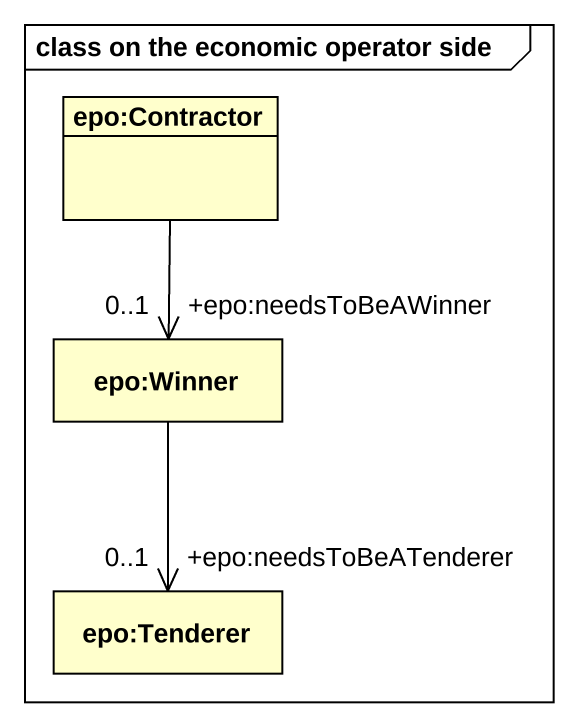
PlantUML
@startuml
mainframe class on the economic operator side
hide circle
hide empty members
class "epo:Contractor" as epo_Contractor
class "epo:Winner" as epo_Winner
class "epo:Tenderer" as epo_Tenderer
epo_Contractor --> "+epo:needsToBeAWinner\n0..1" epo_Winner
epo_Winner --> "+epo:needsToBeATenderer\n0..1" epo_Tenderer
@enduml
